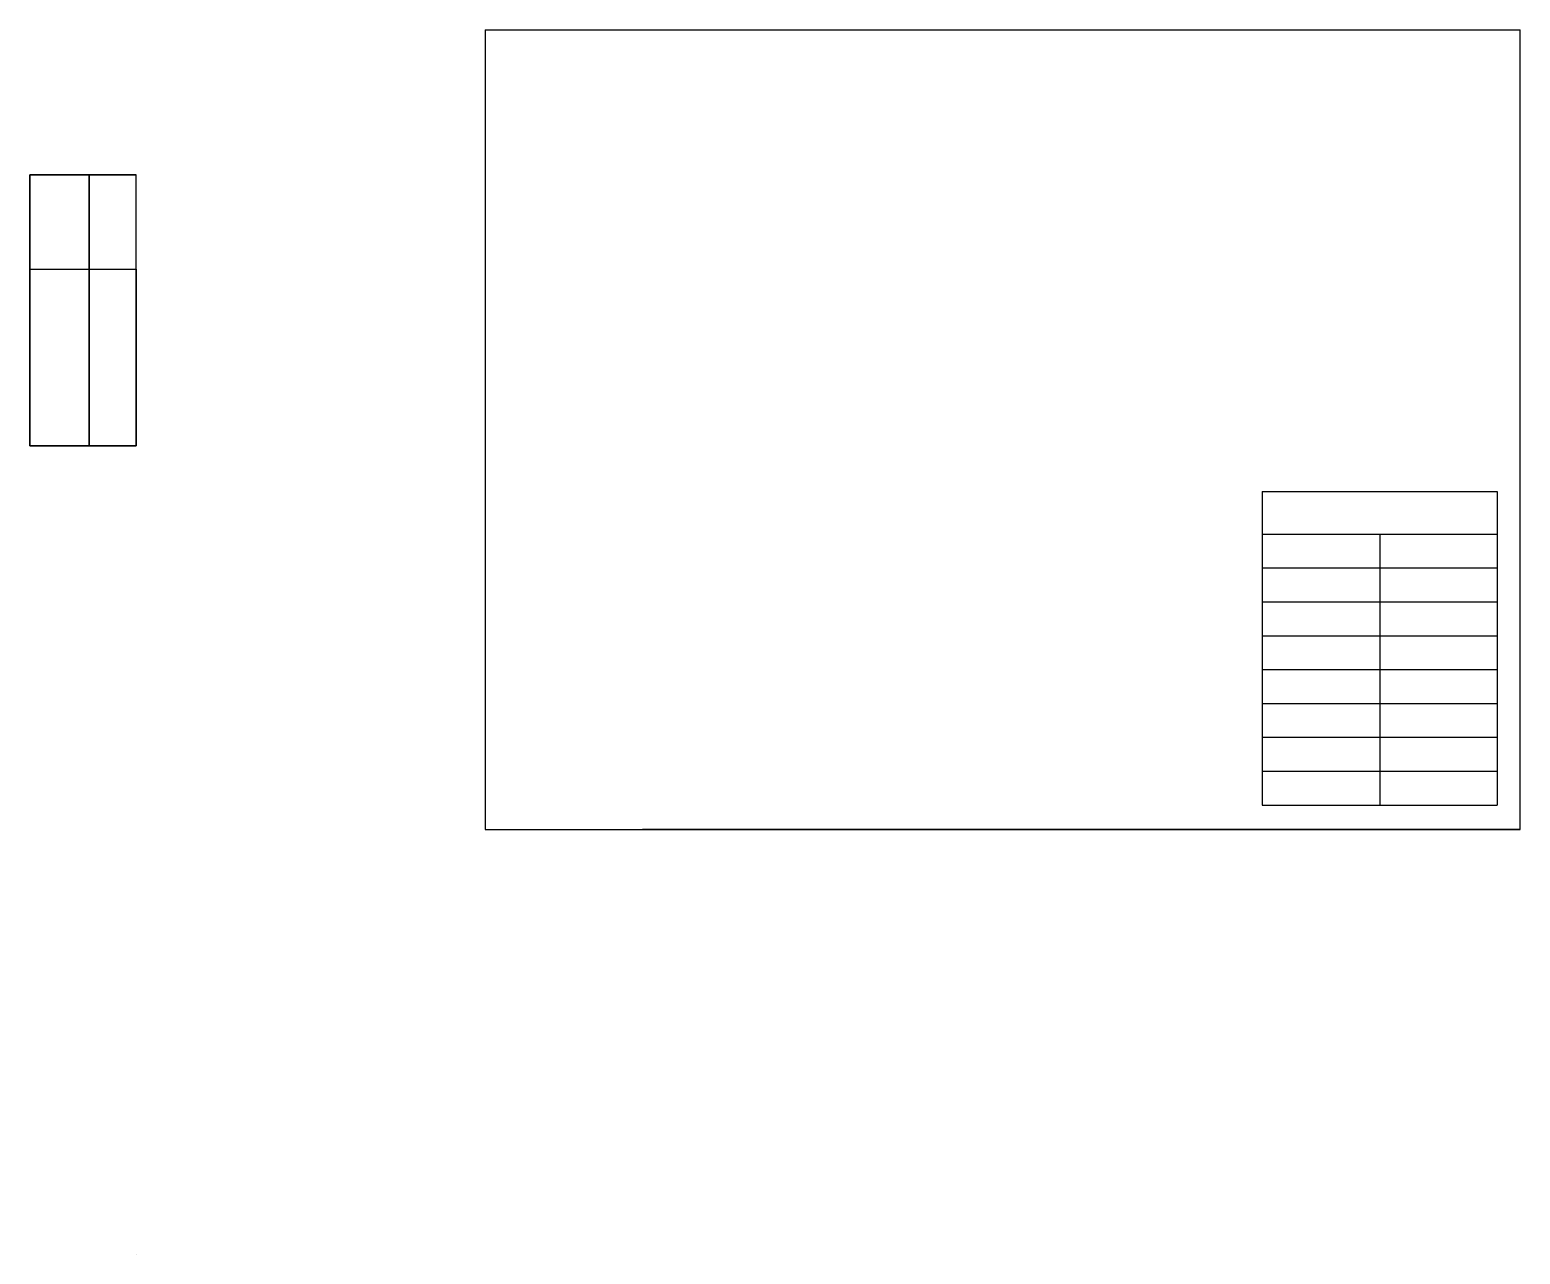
# Model space of a CAD drawing. Header units: inches. Extents: x 10.2 to 26, y 7 to 20.
import ezdxf

# ---------------------------------------------------------------- set-up
doc = ezdxf.new("R2010")
doc.units = ezdxf.units.IN
doc.header["$MEASUREMENT"] = 0

# ---------------------------------------------------------------- blocks, each defined once
blk = doc.blocks.new('*T1')
at = {"color": 0, "linetype": 'ByBlock', "lineweight": -2, "transparency": 16777216}
for p, q in [((0, 0), (2.5, 0)), ((0, 0), (0, -3.333)), ((2.5, 0), (2.5, -3.333)), ((0, -0.453), (2.5, -0.453)), ((1.25, -0.453), (1.25, -3.333)), ((0, -0.813), (2.5, -0.813)), ((0, -1.173), (2.5, -1.173)), ((0, -1.533), (2.5, -1.533)), ((0, -1.893), (2.5, -1.893)), ((0, -2.253), (2.5, -2.253)), ((0, -2.613), (2.5, -2.613)), ((0, -2.973), (2.5, -2.973)), ((0, -3.333), (2.5, -3.333))]:
    blk.add_line(p, q, dxfattribs=at)

msp = doc.modelspace()

# ---------------------------------------------------------------- linework, layer by layer
for p, q in [((15.017, 19.995), (15.017, 11.495)), ((15.017, 19.995), (26.017, 19.995)), ((26.017, 11.495), (26.017, 19.995)), ((10.178, 18.452, -2.646), (10.178, 15.572, -2.646)), ((11.308, 18.452, -2.646), (10.178, 18.452, -2.646)), ((10.178, 18.452, -2.266), (10.178, 18.452, -2.646)), ((10.178, 18.452, 0.484), (11.308, 18.452, 0.484)), ((10.178, 17.452, 0.484), (10.178, 18.452, 0.484)), ((10.178, 18.452, 0.484), (10.178, 18.452, -0.646)), ((10.178, 18.452, -2.266), (10.808, 18.452, -1.516)), ((10.178, 15.572, -0.646), (10.178, 18.452, -0.646)), ((10.178, 18.452, -0.646), (10.808, 18.452, -0.646)), ((10.808, 15.572, -1.516), (10.808, 18.452, -1.516)), ((10.808, 18.452, -1.516), (10.808, 18.452, -0.646)), ((10.808, 18.452, -0.646), (10.808, 15.572, -0.646)), ((11.308, 15.572, -2.646), (11.308, 18.452, -2.646)), ((11.308, 18.452, 0.484), (11.308, 18.452, -2.646)), ((11.308, 17.452, 0.484), (11.308, 18.452, 0.484)), ((10.178, 17.452, 0.484), (11.308, 17.452, 0.484)), ((10.178, 17.452, 0.484), (10.178, 15.572, -0.146)), ((11.308, 17.452, 0.484), (11.308, 15.572, -0.146)), ((11.308, 15.572, -0.146), (10.178, 15.572, -0.146)), ((10.178, 15.572, -2.266), (10.178, 15.572, -2.646)), ((10.178, 15.572, -2.646), (11.308, 15.572, -2.646)), ((10.178, 15.572, -0.146), (11.308, 15.572, -0.146)), ((10.178, 15.572, -0.146), (10.178, 15.572, -0.646)), ((10.808, 15.572, -1.516), (10.178, 15.572, -2.266)), ((10.178, 15.572, -0.646), (10.808, 15.572, -0.646)), ((10.808, 15.572, -0.646), (10.178, 15.572, -0.646)), ((10.808, 15.572, -0.646), (10.808, 15.572, -1.516)), ((11.308, 15.572, -2.646), (11.308, 15.572, -0.146)), ((15.017, 11.495), (26.017, 11.495)), ((26.017, 11.495), (16.691, 11.495)), ((26.017, 11.495), (26.017, 11.495)), ((11.308, 6.982, -0.36), (11.308, 6.982, 0.27))]:
    msp.add_line(p, q)

# ---------------------------------------------------------------- block references
msp.add_blockref('*T1', (23.274, 15.089))

doc.saveas('drawing.dxf')
